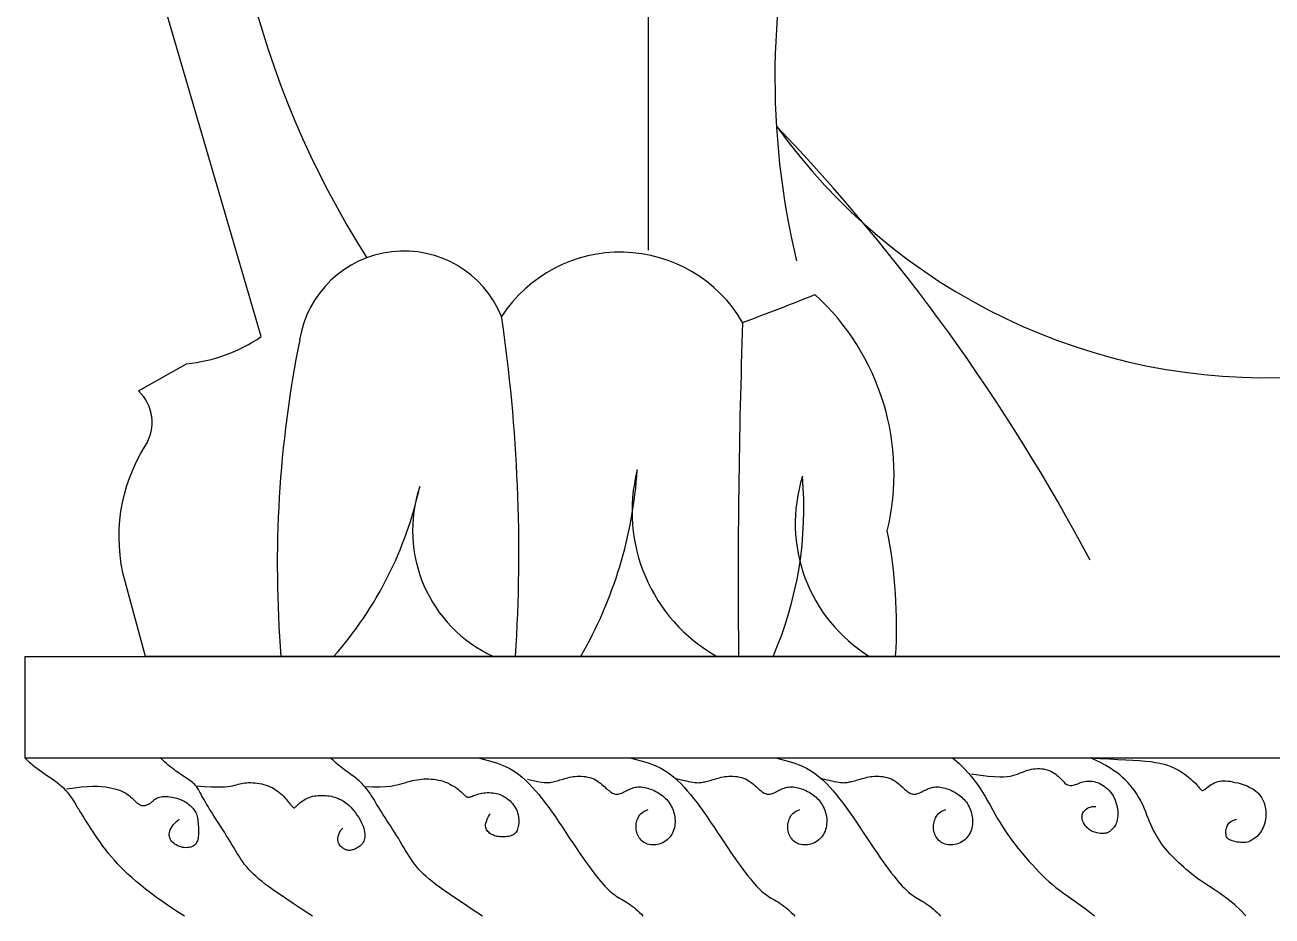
# Model space of a CAD drawing. Extents: x 1738 to 2185, y 1636 to 2426.
# Drawn here: x 1752.7 to 1961.4, y 1765.8 to 1915 of the extents above; entities that cross this region are included whole.
import ezdxf

# ---------------------------------------------------------------- set-up
doc = ezdxf.new("R2010")
doc.units = 0
doc.header["$LTSCALE"] = 10
doc.header["$MEASUREMENT"] = 0
for name, color, linetype in [('3', 3, 'CONTINUOUS'), ('4', 4, 'CONTINUOUS'), ('7', 7, 'CONTINUOUS')]:
    doc.layers.add(name, color=color, linetype=linetype)

msp = doc.modelspace()

# ---------------------------------------------------------------- linework, layer by layer
at = {"layer": '3'}
for points in [[(1800.82, 1765.85), (1799.09, 1766.96), (1797.61, 1767.92), (1796.35, 1768.76), (1795.28, 1769.48), (1794.38, 1770.1), (1793.62, 1770.65), (1792.97, 1771.15), (1792.39, 1771.6), (1791.86, 1772.03), (1791.39, 1772.45), (1790.95, 1772.86), (1790.54, 1773.26), (1790.16, 1773.66), (1789.81, 1774.07), (1789.47, 1774.48), (1789.15, 1774.92), (1788.84, 1775.37), (1788.53, 1775.84), (1788.23, 1776.32), (1787.93, 1776.81), (1787.63, 1777.32), (1787.33, 1777.82), (1787.02, 1778.33), (1786.71, 1778.85), (1786.4, 1779.35), (1786.08, 1779.86), (1785.76, 1780.36), (1785.44, 1780.86), (1785.12, 1781.35), (1784.8, 1781.83), (1784.49, 1782.32), (1784.19, 1782.79), (1783.9, 1783.26), (1783.61, 1783.72), (1783.34, 1784.16), (1783.09, 1784.59), (1782.85, 1785), (1782.64, 1785.38), (1782.44, 1785.73), (1782.26, 1786.04), (1782.11, 1786.33), (1781.98, 1786.58), (1781.86, 1786.8), (1781.75, 1787), (1781.64, 1787.18), (1781.53, 1787.36), (1781.41, 1787.52), (1781.27, 1787.68), (1781.11, 1787.84), (1780.93, 1788.01), (1780.73, 1788.18), (1780.52, 1788.34), (1780.29, 1788.51), (1780.06, 1788.68), (1779.81, 1788.86), (1779.56, 1789.03), (1779.3, 1789.2), (1779.04, 1789.38), (1778.78, 1789.55), (1778.51, 1789.73), (1778.24, 1789.92), (1777.97, 1790.11), (1777.7, 1790.3), (1777.44, 1790.51), (1777.17, 1790.72), (1776.9, 1790.94), (1776.64, 1791.16), (1776.38, 1791.39), (1776.11, 1791.62), (1775.85, 1791.85), (1775.59, 1792.08), (1775.33, 1792.31)], [(1829.3, 1765.85), (1827.56, 1766.96), (1826.08, 1767.92), (1824.83, 1768.76), (1823.76, 1769.48), (1822.86, 1770.1), (1822.1, 1770.65), (1821.44, 1771.15), (1820.87, 1771.6), (1820.34, 1772.03), (1819.86, 1772.45), (1819.42, 1772.86), (1819.02, 1773.26), (1818.64, 1773.66), (1818.29, 1774.07), (1817.95, 1774.48), (1817.63, 1774.92), (1817.32, 1775.37), (1817.01, 1775.84), (1816.7, 1776.32), (1816.4, 1776.81), (1816.1, 1777.32), (1815.8, 1777.82), (1815.5, 1778.33), (1815.19, 1778.85), (1814.88, 1779.35), (1814.56, 1779.86), (1814.24, 1780.36), (1813.92, 1780.86), (1813.6, 1781.35), (1813.28, 1781.83), (1812.97, 1782.32), (1812.67, 1782.79), (1812.37, 1783.26), (1812.09, 1783.72), (1811.82, 1784.16), (1811.56, 1784.59), (1811.31, 1785), (1811.07, 1785.38), (1810.85, 1785.73), (1810.65, 1786.04), (1810.46, 1786.33), (1810.29, 1786.58), (1810.12, 1786.8), (1809.97, 1787), (1809.82, 1787.18), (1809.67, 1787.36), (1809.53, 1787.52), (1809.38, 1787.68), (1809.23, 1787.84), (1809.07, 1788.01), (1808.91, 1788.18), (1808.73, 1788.34), (1808.55, 1788.51), (1808.36, 1788.68), (1808.16, 1788.86), (1807.95, 1789.03), (1807.72, 1789.2), (1807.48, 1789.38), (1807.23, 1789.55), (1806.98, 1789.73), (1806.71, 1789.92), (1806.45, 1790.11), (1806.18, 1790.3), (1805.91, 1790.51), (1805.65, 1790.72), (1805.38, 1790.94), (1805.12, 1791.16), (1804.85, 1791.39), (1804.59, 1791.62), (1804.33, 1791.85), (1804.07, 1792.08), (1803.81, 1792.31)], [(1828.55, 1792.31), (1830.2, 1791.9), (1831.59, 1791.47), (1832.76, 1791.03), (1833.74, 1790.58), (1834.57, 1790.1), (1835.28, 1789.61), (1835.91, 1789.1), (1836.49, 1788.56), (1837.05, 1788.01), (1837.61, 1787.42), (1838.15, 1786.8), (1838.7, 1786.16), (1839.25, 1785.48), (1839.79, 1784.77), (1840.35, 1784.03), (1840.91, 1783.24), (1841.48, 1782.42), (1842.06, 1781.58), (1842.64, 1780.71), (1843.22, 1779.83), (1843.8, 1778.96), (1844.37, 1778.1), (1844.93, 1777.27), (1845.47, 1776.46), (1846, 1775.7), (1846.5, 1774.98), (1846.99, 1774.31), (1847.45, 1773.68), (1847.89, 1773.1), (1848.31, 1772.56), (1848.71, 1772.07), (1849.07, 1771.62), (1849.42, 1771.22), (1849.74, 1770.86), (1850.04, 1770.54), (1850.32, 1770.26), (1850.6, 1770), (1850.87, 1769.77), (1851.13, 1769.56), (1851.4, 1769.37), (1851.67, 1769.19), (1851.94, 1769.01), (1852.22, 1768.85), (1852.51, 1768.68), (1852.8, 1768.51), (1853.09, 1768.34), (1853.4, 1768.15), (1853.7, 1767.95), (1854.02, 1767.73), (1854.33, 1767.5), (1854.65, 1767.25), (1854.96, 1766.99), (1855.27, 1766.72), (1855.57, 1766.44), (1855.86, 1766.15), (1856.13, 1765.85)], [(1853.94, 1792.31), (1855.59, 1791.9), (1856.98, 1791.47), (1858.15, 1791.03), (1859.13, 1790.58), (1859.96, 1790.1), (1860.67, 1789.61), (1861.3, 1789.1), (1861.88, 1788.56), (1862.44, 1788.01), (1863, 1787.42), (1863.55, 1786.8), (1864.09, 1786.16), (1864.64, 1785.48), (1865.18, 1784.77), (1865.74, 1784.03), (1866.3, 1783.24), (1866.87, 1782.42), (1867.45, 1781.58), (1868.03, 1780.71), (1868.61, 1779.83), (1869.19, 1778.96), (1869.76, 1778.1), (1870.32, 1777.27), (1870.86, 1776.46), (1871.39, 1775.7), (1871.89, 1774.98), (1872.38, 1774.31), (1872.84, 1773.68), (1873.29, 1773.1), (1873.7, 1772.56), (1874.1, 1772.07), (1874.46, 1771.62), (1874.81, 1771.22), (1875.13, 1770.86), (1875.43, 1770.54), (1875.71, 1770.26), (1875.99, 1770), (1876.26, 1769.77), (1876.52, 1769.56), (1876.79, 1769.37), (1877.06, 1769.19), (1877.33, 1769.01), (1877.61, 1768.85), (1877.9, 1768.68), (1878.19, 1768.51), (1878.48, 1768.34), (1878.79, 1768.15), (1879.09, 1767.95), (1879.41, 1767.73), (1879.72, 1767.5), (1880.04, 1767.25), (1880.36, 1766.99), (1880.66, 1766.72), (1880.96, 1766.44), (1881.25, 1766.15), (1881.52, 1765.85)], [(1878.33, 1792.31), (1879.98, 1791.9), (1881.37, 1791.47), (1882.54, 1791.03), (1883.52, 1790.58), (1884.35, 1790.1), (1885.06, 1789.61), (1885.69, 1789.1), (1886.27, 1788.56), (1886.84, 1788.01), (1887.39, 1787.42), (1887.94, 1786.8), (1888.49, 1786.16), (1889.03, 1785.48), (1889.58, 1784.77), (1890.13, 1784.03), (1890.69, 1783.24), (1891.26, 1782.42), (1891.84, 1781.58), (1892.43, 1780.71), (1893.01, 1779.83), (1893.58, 1778.96), (1894.15, 1778.1), (1894.71, 1777.27), (1895.26, 1776.46), (1895.78, 1775.7), (1896.29, 1774.98), (1896.77, 1774.31), (1897.24, 1773.68), (1897.68, 1773.1), (1898.1, 1772.56), (1898.49, 1772.07), (1898.86, 1771.62), (1899.2, 1771.22), (1899.52, 1770.86), (1899.82, 1770.54), (1900.11, 1770.26), (1900.38, 1770), (1900.65, 1769.77), (1900.92, 1769.56), (1901.18, 1769.37), (1901.45, 1769.19), (1901.73, 1769.01), (1902.01, 1768.85), (1902.29, 1768.68), (1902.58, 1768.51), (1902.88, 1768.34), (1903.18, 1768.15), (1903.49, 1767.95), (1903.8, 1767.73), (1904.12, 1767.5), (1904.44, 1767.25), (1904.75, 1766.99), (1905.06, 1766.72), (1905.36, 1766.44), (1905.64, 1766.15), (1905.91, 1765.85)], [(1907.92, 1792.32), (1908.97, 1791.41), (1909.88, 1790.53), (1910.66, 1789.69), (1911.35, 1788.88), (1911.95, 1788.09), (1912.48, 1787.33), (1912.95, 1786.58), (1913.39, 1785.84), (1913.81, 1785.12), (1914.21, 1784.4), (1914.61, 1783.68), (1915.01, 1782.97), (1915.42, 1782.25), (1915.85, 1781.53), (1916.29, 1780.81), (1916.77, 1780.08), (1917.28, 1779.35), (1917.81, 1778.6), (1918.37, 1777.87), (1918.95, 1777.13), (1919.54, 1776.42), (1920.13, 1775.72), (1920.72, 1775.04), (1921.3, 1774.4), (1921.86, 1773.79), (1922.42, 1773.21), (1922.97, 1772.65), (1923.52, 1772.13), (1924.08, 1771.62), (1924.66, 1771.12), (1925.25, 1770.64), (1925.86, 1770.16), (1926.5, 1769.69), (1927.18, 1769.21), (1927.87, 1768.71), (1928.6, 1768.21), (1929.34, 1767.67), (1930.12, 1767.11), (1930.91, 1766.51), (1931.72, 1765.86)], [(1931.01, 1792.33), (1932.67, 1792.22), (1934.21, 1792.14), (1935.63, 1792.06), (1936.93, 1792), (1938.13, 1791.93), (1939.22, 1791.86), (1940.22, 1791.78), (1941.12, 1791.68), (1941.93, 1791.56), (1942.66, 1791.42), (1943.33, 1791.26), (1943.92, 1791.08), (1944.47, 1790.88), (1944.97, 1790.66), (1945.44, 1790.43), (1945.87, 1790.18), (1946.3, 1789.92), (1946.7, 1789.65), (1947.08, 1789.37), (1947.43, 1789.09), (1947.76, 1788.82), (1948.07, 1788.55), (1948.34, 1788.3), (1948.58, 1788.06), (1948.79, 1787.84), (1948.96, 1787.64), (1949.12, 1787.46), (1949.24, 1787.3), (1949.35, 1787.17), (1949.45, 1787.06), (1949.53, 1786.98), (1949.61, 1786.91), (1949.68, 1786.88), (1949.76, 1786.86), (1949.83, 1786.87), (1949.92, 1786.9), (1950.02, 1786.96), (1950.13, 1787.03), (1950.26, 1787.13), (1950.4, 1787.24), (1950.58, 1787.38), (1950.78, 1787.52), (1950.99, 1787.68), (1951.23, 1787.83), (1951.48, 1787.98), (1951.75, 1788.12), (1952.04, 1788.24), (1952.33, 1788.34), (1952.63, 1788.41), (1952.95, 1788.46), (1953.28, 1788.48), (1953.63, 1788.47), (1954, 1788.44), (1954.39, 1788.39), (1954.81, 1788.32), (1955.25, 1788.22), (1955.72, 1788.11), (1956.22, 1787.97), (1956.72, 1787.8), (1957.23, 1787.61), (1957.72, 1787.38), (1958.19, 1787.12), (1958.63, 1786.82), (1959.02, 1786.48), (1959.36, 1786.1), (1959.65, 1785.68), (1959.88, 1785.24), (1960.07, 1784.78), (1960.22, 1784.31), (1960.32, 1783.83), (1960.38, 1783.36), (1960.4, 1782.9), (1960.38, 1782.46), (1960.33, 1782.05), (1960.25, 1781.66), (1960.15, 1781.3), (1960.03, 1780.96), (1959.9, 1780.64), (1959.76, 1780.36), (1959.62, 1780.1), (1959.47, 1779.87), (1959.33, 1779.67), (1959.19, 1779.49), (1959.04, 1779.33), (1958.9, 1779.18), (1958.75, 1779.05), (1958.6, 1778.93), (1958.44, 1778.81), (1958.27, 1778.69), (1958.1, 1778.58), (1957.91, 1778.47), (1957.72, 1778.38), (1957.51, 1778.29), (1957.28, 1778.22), (1957.04, 1778.17), (1956.78, 1778.14), (1956.49, 1778.14), (1956.2, 1778.15), (1955.89, 1778.18), (1955.58, 1778.23), (1955.29, 1778.29), (1955, 1778.36), (1954.74, 1778.44), (1954.5, 1778.52), (1954.3, 1778.61), (1954.14, 1778.71), (1954, 1778.82), (1953.89, 1778.95), (1953.81, 1779.1), (1953.75, 1779.28), (1953.72, 1779.5), (1953.7, 1779.75), (1953.7, 1780.04), (1953.73, 1780.37), (1953.82, 1780.7), (1953.96, 1781.04), (1954.19, 1781.36), (1954.51, 1781.64), (1954.95, 1781.89), (1955.52, 1782.07)], [(1957.01, 1765.86), (1956.11, 1766.84), (1955.2, 1767.71), (1954.3, 1768.47), (1953.42, 1769.14), (1952.56, 1769.74), (1951.74, 1770.28), (1950.97, 1770.77), (1950.25, 1771.23), (1949.59, 1771.67), (1948.99, 1772.09), (1948.45, 1772.5), (1947.95, 1772.89), (1947.48, 1773.28), (1947.04, 1773.66), (1946.63, 1774.03), (1946.22, 1774.4), (1945.83, 1774.76), (1945.44, 1775.13), (1945.06, 1775.5), (1944.69, 1775.87), (1944.33, 1776.25), (1943.97, 1776.64), (1943.63, 1777.04), (1943.3, 1777.45), (1942.98, 1777.87), (1942.68, 1778.31), (1942.39, 1778.76), (1942.11, 1779.22), (1941.84, 1779.69), (1941.58, 1780.18), (1941.34, 1780.67), (1941.11, 1781.18), (1940.89, 1781.69), (1940.68, 1782.21), (1940.47, 1782.74), (1940.27, 1783.27), (1940.05, 1783.79), (1939.82, 1784.32), (1939.58, 1784.84), (1939.32, 1785.35), (1939.03, 1785.86), (1938.72, 1786.35), (1938.39, 1786.84), (1938.03, 1787.31), (1937.66, 1787.77), (1937.26, 1788.21), (1936.84, 1788.64), (1936.4, 1789.05), (1935.94, 1789.45), (1935.44, 1789.84), (1934.9, 1790.22), (1934.28, 1790.62), (1933.58, 1791.02), (1932.79, 1791.46), (1931.87, 1791.92), (1931.01, 1792.33)], [(1809.53, 1787.52), (1810.91, 1787.45), (1812.09, 1787.45), (1813.09, 1787.5), (1813.94, 1787.59), (1814.66, 1787.72), (1815.27, 1787.86), (1815.81, 1788.01), (1816.29, 1788.16), (1816.74, 1788.29), (1817.17, 1788.41), (1817.57, 1788.51), (1817.97, 1788.59), (1818.35, 1788.66), (1818.73, 1788.71), (1819.1, 1788.75), (1819.48, 1788.78), (1819.87, 1788.79), (1820.27, 1788.79), (1820.67, 1788.77), (1821.08, 1788.73), (1821.48, 1788.68), (1821.88, 1788.61), (1822.28, 1788.51), (1822.67, 1788.4), (1823.05, 1788.26), (1823.42, 1788.11), (1823.78, 1787.94), (1824.11, 1787.77), (1824.43, 1787.58), (1824.73, 1787.39), (1825.01, 1787.2), (1825.26, 1787.01), (1825.48, 1786.82), (1825.68, 1786.65), (1825.86, 1786.48), (1826.01, 1786.33), (1826.15, 1786.19), (1826.28, 1786.07), (1826.4, 1785.96), (1826.5, 1785.88), (1826.61, 1785.82), (1826.71, 1785.77), (1826.81, 1785.75), (1826.92, 1785.74), (1827.03, 1785.75), (1827.15, 1785.77), (1827.29, 1785.81), (1827.43, 1785.86), (1827.6, 1785.92), (1827.78, 1785.99), (1827.98, 1786.07), (1828.19, 1786.14), (1828.42, 1786.22), (1828.66, 1786.29), (1828.92, 1786.35), (1829.19, 1786.41), (1829.48, 1786.45), (1829.78, 1786.48), (1830.08, 1786.5), (1830.39, 1786.5), (1830.7, 1786.49), (1831.01, 1786.46), (1831.32, 1786.42), (1831.62, 1786.36), (1831.9, 1786.28), (1832.18, 1786.19), (1832.45, 1786.08), (1832.7, 1785.95), (1832.95, 1785.81), (1833.2, 1785.66), (1833.43, 1785.48), (1833.66, 1785.3), (1833.88, 1785.1), (1834.09, 1784.89), (1834.29, 1784.66), (1834.48, 1784.42), (1834.65, 1784.18), (1834.81, 1783.92), (1834.95, 1783.65), (1835.07, 1783.38), (1835.16, 1783.09), (1835.23, 1782.8), (1835.29, 1782.51), (1835.32, 1782.22), (1835.34, 1781.93), (1835.34, 1781.65), (1835.33, 1781.37), (1835.3, 1781.1), (1835.26, 1780.85), (1835.21, 1780.61), (1835.15, 1780.38), (1835.07, 1780.17), (1834.97, 1779.98), (1834.85, 1779.8), (1834.7, 1779.65), (1834.54, 1779.51), (1834.34, 1779.4), (1834.13, 1779.31), (1833.9, 1779.23), (1833.65, 1779.17), (1833.4, 1779.13), (1833.15, 1779.1), (1832.89, 1779.09), (1832.64, 1779.08), (1832.41, 1779.09), (1832.18, 1779.1), (1831.96, 1779.13), (1831.75, 1779.16), (1831.55, 1779.21), (1831.36, 1779.26), (1831.17, 1779.33), (1830.99, 1779.41), (1830.81, 1779.51), (1830.64, 1779.61), (1830.47, 1779.73), (1830.32, 1779.86), (1830.19, 1780), (1830.07, 1780.15), (1829.96, 1780.32), (1829.88, 1780.49), (1829.82, 1780.68), (1829.79, 1780.88), (1829.8, 1781.12), (1829.84, 1781.38), (1829.93, 1781.69), (1830.07, 1782.06), (1830.27, 1782.48), (1830.54, 1782.96)], [(1836.81, 1788.73), (1837.76, 1788.51), (1838.52, 1788.35), (1839.14, 1788.24), (1839.62, 1788.19), (1840.01, 1788.17), (1840.32, 1788.19), (1840.58, 1788.22), (1840.81, 1788.27), (1841.04, 1788.32), (1841.27, 1788.37), (1841.51, 1788.43), (1841.75, 1788.49), (1841.99, 1788.55), (1842.24, 1788.62), (1842.49, 1788.69), (1842.75, 1788.76), (1843.02, 1788.84), (1843.29, 1788.92), (1843.57, 1788.99), (1843.85, 1789.06), (1844.15, 1789.12), (1844.46, 1789.18), (1844.78, 1789.22), (1845.11, 1789.24), (1845.45, 1789.25), (1845.8, 1789.25), (1846.15, 1789.22), (1846.51, 1789.17), (1846.87, 1789.11), (1847.21, 1789.02), (1847.55, 1788.91), (1847.88, 1788.78), (1848.19, 1788.63), (1848.48, 1788.45), (1848.76, 1788.27), (1849.02, 1788.07), (1849.27, 1787.87), (1849.5, 1787.66), (1849.73, 1787.46), (1849.94, 1787.27), (1850.14, 1787.09), (1850.33, 1786.93), (1850.51, 1786.77), (1850.69, 1786.64), (1850.86, 1786.52), (1851.02, 1786.42), (1851.19, 1786.34), (1851.35, 1786.28), (1851.51, 1786.24), (1851.67, 1786.22), (1851.84, 1786.22), (1852, 1786.24), (1852.17, 1786.28), (1852.35, 1786.33), (1852.52, 1786.4), (1852.71, 1786.48), (1852.9, 1786.57), (1853.09, 1786.67), (1853.3, 1786.78), (1853.5, 1786.89), (1853.72, 1786.99), (1853.93, 1787.1), (1854.16, 1787.19), (1854.38, 1787.27), (1854.62, 1787.34), (1854.85, 1787.39), (1855.1, 1787.43), (1855.34, 1787.45), (1855.59, 1787.45), (1855.85, 1787.44), (1856.11, 1787.41), (1856.38, 1787.37), (1856.65, 1787.31), (1856.92, 1787.24), (1857.19, 1787.16), (1857.47, 1787.06), (1857.74, 1786.95), (1858.01, 1786.83), (1858.27, 1786.7), (1858.53, 1786.56), (1858.78, 1786.41), (1859.03, 1786.26), (1859.26, 1786.09), (1859.49, 1785.92), (1859.7, 1785.73), (1859.91, 1785.54), (1860.11, 1785.33), (1860.29, 1785.12), (1860.47, 1784.89), (1860.63, 1784.65), (1860.78, 1784.39), (1860.92, 1784.13), (1861.05, 1783.86), (1861.16, 1783.59), (1861.25, 1783.3), (1861.34, 1783.01), (1861.4, 1782.72), (1861.45, 1782.42), (1861.49, 1782.12), (1861.51, 1781.82), (1861.5, 1781.52), (1861.48, 1781.22), (1861.45, 1780.92), (1861.39, 1780.62), (1861.31, 1780.33), (1861.21, 1780.05), (1861.09, 1779.78), (1860.95, 1779.51), (1860.79, 1779.26), (1860.61, 1779.02), (1860.41, 1778.8), (1860.19, 1778.6), (1859.95, 1778.42), (1859.7, 1778.26), (1859.43, 1778.12), (1859.14, 1778), (1858.86, 1777.9), (1858.57, 1777.83), (1858.27, 1777.78), (1857.99, 1777.76), (1857.7, 1777.76), (1857.43, 1777.78), (1857.16, 1777.83), (1856.9, 1777.9), (1856.66, 1777.99), (1856.43, 1778.1), (1856.21, 1778.23), (1856.01, 1778.39), (1855.83, 1778.56), (1855.66, 1778.74), (1855.51, 1778.95), (1855.38, 1779.16), (1855.26, 1779.38), (1855.17, 1779.61), (1855.09, 1779.85), (1855.03, 1780.09), (1854.99, 1780.34), (1854.97, 1780.58), (1854.97, 1780.83), (1854.98, 1781.07), (1855.01, 1781.32), (1855.07, 1781.57), (1855.13, 1781.81), (1855.22, 1782.06), (1855.33, 1782.3), (1855.46, 1782.54), (1855.62, 1782.77), (1855.81, 1782.99), (1856.04, 1783.19), (1856.32, 1783.37), (1856.64, 1783.53), (1857.02, 1783.66)], [(1861.51, 1788.9), (1861.8, 1788.83), (1862.14, 1788.75), (1862.52, 1788.66), (1862.92, 1788.56), (1863.34, 1788.47), (1863.74, 1788.38), (1864.13, 1788.3), (1864.49, 1788.24), (1864.8, 1788.2), (1865.08, 1788.17), (1865.32, 1788.16), (1865.54, 1788.17), (1865.74, 1788.18), (1865.93, 1788.21), (1866.11, 1788.24), (1866.3, 1788.28), (1866.5, 1788.33), (1866.71, 1788.38), (1866.92, 1788.43), (1867.15, 1788.49), (1867.39, 1788.55), (1867.63, 1788.62), (1867.88, 1788.69), (1868.14, 1788.76), (1868.41, 1788.84), (1868.68, 1788.92), (1868.96, 1788.99), (1869.24, 1789.06), (1869.54, 1789.12), (1869.85, 1789.18), (1870.17, 1789.22), (1870.5, 1789.24), (1870.84, 1789.25), (1871.19, 1789.25), (1871.55, 1789.22), (1871.9, 1789.17), (1872.26, 1789.11), (1872.6, 1789.02), (1872.94, 1788.91), (1873.27, 1788.78), (1873.58, 1788.63), (1873.87, 1788.45), (1874.15, 1788.27), (1874.41, 1788.07), (1874.66, 1787.87), (1874.89, 1787.66), (1875.12, 1787.46), (1875.33, 1787.27), (1875.53, 1787.09), (1875.72, 1786.93), (1875.9, 1786.77), (1876.08, 1786.64), (1876.25, 1786.52), (1876.41, 1786.42), (1876.58, 1786.34), (1876.74, 1786.28), (1876.9, 1786.24), (1877.06, 1786.22), (1877.23, 1786.22), (1877.39, 1786.24), (1877.56, 1786.28), (1877.74, 1786.33), (1877.91, 1786.4), (1878.1, 1786.48), (1878.29, 1786.57), (1878.48, 1786.67), (1878.69, 1786.78), (1878.89, 1786.89), (1879.11, 1786.99), (1879.32, 1787.1), (1879.55, 1787.19), (1879.77, 1787.27), (1880.01, 1787.34), (1880.24, 1787.39), (1880.49, 1787.43), (1880.73, 1787.45), (1880.98, 1787.45), (1881.24, 1787.44), (1881.5, 1787.41), (1881.77, 1787.37), (1882.04, 1787.31), (1882.31, 1787.24), (1882.58, 1787.16), (1882.86, 1787.06), (1883.13, 1786.95), (1883.4, 1786.83), (1883.66, 1786.7), (1883.92, 1786.56), (1884.17, 1786.41), (1884.42, 1786.26), (1884.65, 1786.09), (1884.88, 1785.92), (1885.09, 1785.73), (1885.3, 1785.54), (1885.5, 1785.33), (1885.68, 1785.12), (1885.86, 1784.89), (1886.02, 1784.65), (1886.17, 1784.39), (1886.31, 1784.13), (1886.44, 1783.86), (1886.55, 1783.59), (1886.65, 1783.3), (1886.73, 1783.01), (1886.79, 1782.72), (1886.84, 1782.42), (1886.88, 1782.12), (1886.9, 1781.82), (1886.89, 1781.52), (1886.87, 1781.22), (1886.84, 1780.92), (1886.78, 1780.62), (1886.7, 1780.33), (1886.6, 1780.05), (1886.48, 1779.78), (1886.34, 1779.51), (1886.18, 1779.26), (1886, 1779.02), (1885.8, 1778.8), (1885.58, 1778.6), (1885.34, 1778.42), (1885.09, 1778.26), (1884.82, 1778.12), (1884.53, 1778), (1884.25, 1777.9), (1883.96, 1777.83), (1883.66, 1777.78), (1883.38, 1777.76), (1883.09, 1777.76), (1882.82, 1777.78), (1882.55, 1777.83), (1882.29, 1777.9), (1882.05, 1777.99), (1881.82, 1778.1), (1881.6, 1778.23), (1881.4, 1778.39), (1881.22, 1778.56), (1881.05, 1778.74), (1880.9, 1778.95), (1880.77, 1779.16), (1880.65, 1779.38), (1880.56, 1779.61), (1880.48, 1779.85), (1880.42, 1780.09), (1880.38, 1780.34), (1880.36, 1780.58), (1880.36, 1780.83), (1880.37, 1781.07), (1880.4, 1781.32), (1880.46, 1781.57), (1880.52, 1781.81), (1880.61, 1782.06), (1880.72, 1782.3), (1880.85, 1782.54), (1881.01, 1782.77), (1881.2, 1782.99), (1881.43, 1783.19), (1881.71, 1783.37), (1882.03, 1783.53), (1882.41, 1783.66)], [(1885.9, 1788.9), (1886.19, 1788.83), (1886.53, 1788.75), (1886.91, 1788.66), (1887.32, 1788.56), (1887.73, 1788.47), (1888.14, 1788.38), (1888.53, 1788.3), (1888.88, 1788.24), (1889.2, 1788.2), (1889.47, 1788.17), (1889.72, 1788.16), (1889.93, 1788.17), (1890.13, 1788.18), (1890.32, 1788.21), (1890.51, 1788.24), (1890.69, 1788.28), (1890.89, 1788.33), (1891.1, 1788.38), (1891.32, 1788.43), (1891.55, 1788.49), (1891.78, 1788.55), (1892.03, 1788.62), (1892.28, 1788.69), (1892.54, 1788.76), (1892.8, 1788.84), (1893.07, 1788.92), (1893.35, 1788.99), (1893.64, 1789.06), (1893.94, 1789.12), (1894.24, 1789.18), (1894.56, 1789.22), (1894.89, 1789.24), (1895.23, 1789.25), (1895.58, 1789.25), (1895.94, 1789.22), (1896.3, 1789.17), (1896.65, 1789.11), (1897, 1789.02), (1897.34, 1788.91), (1897.66, 1788.78), (1897.97, 1788.63), (1898.27, 1788.45), (1898.54, 1788.27), (1898.8, 1788.07), (1899.05, 1787.87), (1899.29, 1787.66), (1899.51, 1787.46), (1899.72, 1787.27), (1899.92, 1787.09), (1900.11, 1786.93), (1900.29, 1786.77), (1900.47, 1786.64), (1900.64, 1786.52), (1900.81, 1786.42), (1900.97, 1786.34), (1901.13, 1786.28), (1901.29, 1786.24), (1901.46, 1786.22), (1901.62, 1786.22), (1901.79, 1786.24), (1901.96, 1786.28), (1902.13, 1786.33), (1902.31, 1786.4), (1902.49, 1786.48), (1902.68, 1786.57), (1902.88, 1786.67), (1903.08, 1786.78), (1903.29, 1786.89), (1903.5, 1786.99), (1903.72, 1787.1), (1903.94, 1787.19), (1904.17, 1787.27), (1904.4, 1787.34), (1904.64, 1787.39), (1904.88, 1787.43), (1905.13, 1787.45), (1905.38, 1787.45), (1905.63, 1787.44), (1905.89, 1787.41), (1906.16, 1787.37), (1906.43, 1787.31), (1906.7, 1787.24), (1906.98, 1787.16), (1907.25, 1787.06), (1907.52, 1786.95), (1907.79, 1786.83), (1908.06, 1786.7), (1908.32, 1786.56), (1908.57, 1786.41), (1908.81, 1786.26), (1909.05, 1786.09), (1909.27, 1785.92), (1909.49, 1785.73), (1909.69, 1785.54), (1909.89, 1785.33), (1910.08, 1785.12), (1910.25, 1784.89), (1910.42, 1784.65), (1910.57, 1784.39), (1910.71, 1784.13), (1910.83, 1783.86), (1910.94, 1783.59), (1911.04, 1783.3), (1911.12, 1783.01), (1911.19, 1782.72), (1911.24, 1782.42), (1911.27, 1782.12), (1911.29, 1781.82), (1911.29, 1781.52), (1911.27, 1781.22), (1911.23, 1780.92), (1911.17, 1780.62), (1911.09, 1780.33), (1910.99, 1780.05), (1910.88, 1779.78), (1910.74, 1779.51), (1910.58, 1779.26), (1910.4, 1779.02), (1910.2, 1778.8), (1909.98, 1778.6), (1909.74, 1778.42), (1909.48, 1778.26), (1909.21, 1778.12), (1908.93, 1778), (1908.64, 1777.9), (1908.35, 1777.83), (1908.06, 1777.78), (1907.77, 1777.76), (1907.49, 1777.76), (1907.21, 1777.78), (1906.95, 1777.83), (1906.69, 1777.9), (1906.44, 1777.99), (1906.21, 1778.1), (1906, 1778.23), (1905.8, 1778.39), (1905.61, 1778.56), (1905.44, 1778.74), (1905.29, 1778.95), (1905.16, 1779.16), (1905.05, 1779.38), (1904.95, 1779.61), (1904.88, 1779.85), (1904.82, 1780.09), (1904.78, 1780.34), (1904.75, 1780.58), (1904.75, 1780.83), (1904.77, 1781.07), (1904.8, 1781.32), (1904.85, 1781.57), (1904.92, 1781.81), (1905.01, 1782.06), (1905.11, 1782.3), (1905.24, 1782.54), (1905.4, 1782.77), (1905.59, 1782.99), (1905.82, 1783.19), (1906.1, 1783.37), (1906.43, 1783.53), (1906.81, 1783.66)], [(1911.11, 1789.63), (1912.65, 1789.41), (1913.93, 1789.26), (1914.98, 1789.17), (1915.84, 1789.13), (1916.54, 1789.15), (1917.11, 1789.19), (1917.59, 1789.27), (1918.02, 1789.37), (1918.42, 1789.49), (1918.79, 1789.61), (1919.15, 1789.74), (1919.5, 1789.87), (1919.83, 1790), (1920.16, 1790.12), (1920.49, 1790.23), (1920.82, 1790.33), (1921.15, 1790.41), (1921.48, 1790.46), (1921.82, 1790.5), (1922.16, 1790.52), (1922.49, 1790.52), (1922.82, 1790.5), (1923.15, 1790.46), (1923.47, 1790.39), (1923.78, 1790.31), (1924.09, 1790.2), (1924.38, 1790.08), (1924.67, 1789.93), (1924.94, 1789.77), (1925.21, 1789.59), (1925.46, 1789.39), (1925.7, 1789.18), (1925.92, 1788.96), (1926.13, 1788.73), (1926.34, 1788.51), (1926.54, 1788.29), (1926.75, 1788.1), (1926.96, 1787.93), (1927.18, 1787.81), (1927.4, 1787.73), (1927.65, 1787.69), (1927.9, 1787.71), (1928.17, 1787.76), (1928.44, 1787.84), (1928.72, 1787.94), (1929, 1788.04), (1929.27, 1788.14), (1929.55, 1788.24), (1929.81, 1788.32), (1930.07, 1788.38), (1930.32, 1788.42), (1930.58, 1788.44), (1930.83, 1788.44), (1931.09, 1788.43), (1931.35, 1788.39), (1931.62, 1788.34), (1931.9, 1788.27), (1932.18, 1788.18), (1932.47, 1788.06), (1932.76, 1787.93), (1933.05, 1787.77), (1933.33, 1787.59), (1933.61, 1787.38), (1933.88, 1787.15), (1934.13, 1786.88), (1934.37, 1786.6), (1934.6, 1786.29), (1934.8, 1785.96), (1934.99, 1785.61), (1935.15, 1785.25), (1935.29, 1784.87), (1935.4, 1784.49), (1935.49, 1784.1), (1935.55, 1783.72), (1935.58, 1783.33), (1935.6, 1782.96), (1935.59, 1782.6), (1935.56, 1782.26), (1935.51, 1781.95), (1935.45, 1781.67), (1935.38, 1781.43), (1935.29, 1781.22), (1935.2, 1781.04), (1935.09, 1780.88), (1934.98, 1780.74), (1934.87, 1780.62), (1934.76, 1780.5), (1934.66, 1780.4), (1934.55, 1780.29), (1934.45, 1780.19), (1934.35, 1780.09), (1934.24, 1780), (1934.12, 1779.92), (1933.99, 1779.85), (1933.84, 1779.78), (1933.68, 1779.73), (1933.49, 1779.7), (1933.29, 1779.68), (1933.07, 1779.67), (1932.85, 1779.67), (1932.62, 1779.68), (1932.39, 1779.71), (1932.16, 1779.75), (1931.93, 1779.8), (1931.72, 1779.86), (1931.52, 1779.93), (1931.33, 1780.02), (1931.14, 1780.11), (1930.97, 1780.22), (1930.8, 1780.34), (1930.64, 1780.47), (1930.49, 1780.61), (1930.35, 1780.77), (1930.21, 1780.93), (1930.08, 1781.11), (1929.96, 1781.29), (1929.86, 1781.47), (1929.77, 1781.66), (1929.7, 1781.85), (1929.64, 1782.04), (1929.61, 1782.22), (1929.6, 1782.41), (1929.61, 1782.58), (1929.64, 1782.76), (1929.69, 1782.93), (1929.77, 1783.1), (1929.87, 1783.27), (1930, 1783.43), (1930.15, 1783.59), (1930.33, 1783.74), (1930.54, 1783.88), (1930.76, 1784), (1931.02, 1784.09), (1931.29, 1784.15), (1931.59, 1784.18), (1931.92, 1784.16)], [(1759.68, 1787.13), (1760.98, 1787.32), (1762.13, 1787.45), (1763.15, 1787.53), (1764.05, 1787.57), (1764.84, 1787.56), (1765.55, 1787.52), (1766.17, 1787.46), (1766.74, 1787.37), (1767.25, 1787.27), (1767.72, 1787.16), (1768.15, 1787.03), (1768.55, 1786.89), (1768.91, 1786.74), (1769.25, 1786.57), (1769.56, 1786.39), (1769.85, 1786.2), (1770.12, 1785.99), (1770.38, 1785.78), (1770.62, 1785.57), (1770.84, 1785.36), (1771.05, 1785.16), (1771.26, 1784.97), (1771.44, 1784.8), (1771.62, 1784.66), (1771.79, 1784.54), (1771.96, 1784.45), (1772.11, 1784.39), (1772.26, 1784.34), (1772.4, 1784.32), (1772.54, 1784.32), (1772.68, 1784.33), (1772.82, 1784.36), (1772.96, 1784.39), (1773.09, 1784.44), (1773.23, 1784.5), (1773.36, 1784.56), (1773.49, 1784.64), (1773.63, 1784.72), (1773.75, 1784.81), (1773.88, 1784.9), (1774, 1785.01), (1774.13, 1785.11), (1774.25, 1785.22), (1774.38, 1785.32), (1774.52, 1785.43), (1774.67, 1785.52), (1774.83, 1785.61), (1775.01, 1785.68), (1775.2, 1785.74), (1775.42, 1785.79), (1775.65, 1785.83), (1775.89, 1785.85), (1776.14, 1785.85), (1776.41, 1785.85), (1776.68, 1785.83), (1776.97, 1785.8), (1777.26, 1785.76), (1777.55, 1785.7), (1777.84, 1785.63), (1778.14, 1785.55), (1778.42, 1785.46), (1778.71, 1785.36), (1778.98, 1785.24), (1779.24, 1785.12), (1779.49, 1784.98), (1779.72, 1784.84), (1779.94, 1784.69), (1780.15, 1784.53), (1780.34, 1784.36), (1780.52, 1784.2), (1780.68, 1784.03), (1780.83, 1783.86), (1780.97, 1783.69), (1781.09, 1783.52), (1781.2, 1783.35), (1781.3, 1783.16), (1781.39, 1782.97), (1781.46, 1782.75), (1781.53, 1782.52), (1781.58, 1782.27), (1781.63, 1781.99), (1781.66, 1781.69), (1781.69, 1781.37), (1781.71, 1781.05), (1781.73, 1780.71), (1781.73, 1780.38), (1781.73, 1780.06), (1781.73, 1779.75), (1781.72, 1779.45), (1781.7, 1779.17), (1781.68, 1778.91), (1781.63, 1778.67), (1781.57, 1778.44), (1781.49, 1778.24), (1781.38, 1778.05), (1781.25, 1777.88), (1781.08, 1777.72), (1780.89, 1777.59), (1780.68, 1777.48), (1780.44, 1777.39), (1780.19, 1777.33), (1779.93, 1777.29), (1779.65, 1777.28), (1779.37, 1777.29), (1779.09, 1777.34), (1778.82, 1777.41), (1778.54, 1777.51), (1778.28, 1777.62), (1778.03, 1777.75), (1777.8, 1777.9), (1777.59, 1778.06), (1777.4, 1778.22), (1777.24, 1778.39), (1777.11, 1778.57), (1777, 1778.75), (1776.92, 1778.94), (1776.87, 1779.14), (1776.85, 1779.35), (1776.85, 1779.56), (1776.88, 1779.79), (1776.94, 1780.03), (1777.03, 1780.28), (1777.16, 1780.54), (1777.32, 1780.82), (1777.53, 1781.11), (1777.8, 1781.41), (1778.12, 1781.72), (1778.49, 1782.05)], [(1781.5, 1787.66), (1782.77, 1787.55), (1783.84, 1787.49), (1784.75, 1787.46), (1785.5, 1787.46), (1786.12, 1787.49), (1786.64, 1787.54), (1787.08, 1787.6), (1787.46, 1787.66), (1787.8, 1787.74), (1788.12, 1787.81), (1788.41, 1787.89), (1788.68, 1787.96), (1788.96, 1788.02), (1789.23, 1788.08), (1789.51, 1788.12), (1789.81, 1788.15), (1790.13, 1788.17), (1790.48, 1788.17), (1790.84, 1788.16), (1791.21, 1788.13), (1791.58, 1788.08), (1791.96, 1788.02), (1792.33, 1787.95), (1792.7, 1787.86), (1793.05, 1787.75), (1793.4, 1787.63), (1793.73, 1787.49), (1794.05, 1787.34), (1794.35, 1787.17), (1794.65, 1786.99), (1794.93, 1786.79), (1795.21, 1786.58), (1795.47, 1786.35), (1795.72, 1786.12), (1795.95, 1785.88), (1796.18, 1785.65), (1796.39, 1785.41), (1796.58, 1785.19), (1796.76, 1784.98), (1796.91, 1784.79), (1797.05, 1784.62), (1797.18, 1784.47), (1797.29, 1784.35), (1797.38, 1784.24), (1797.46, 1784.15), (1797.53, 1784.08), (1797.59, 1784.03), (1797.64, 1783.99), (1797.69, 1783.97), (1797.74, 1783.96), (1797.79, 1783.97), (1797.84, 1783.99), (1797.9, 1784.04), (1797.99, 1784.11), (1798.09, 1784.2), (1798.21, 1784.31), (1798.36, 1784.44), (1798.54, 1784.6), (1798.73, 1784.77), (1798.95, 1784.94), (1799.19, 1785.11), (1799.44, 1785.28), (1799.71, 1785.44), (1799.98, 1785.58), (1800.27, 1785.7), (1800.56, 1785.8), (1800.86, 1785.88), (1801.16, 1785.94), (1801.46, 1785.98), (1801.77, 1786.01), (1802.08, 1786.03), (1802.39, 1786.03), (1802.7, 1786.03), (1803.01, 1786.01), (1803.32, 1785.98), (1803.63, 1785.94), (1803.94, 1785.89), (1804.25, 1785.82), (1804.56, 1785.74), (1804.86, 1785.63), (1805.17, 1785.51), (1805.47, 1785.37), (1805.77, 1785.21), (1806.07, 1785.02), (1806.36, 1784.82), (1806.66, 1784.58), (1806.95, 1784.33), (1807.24, 1784.04), (1807.52, 1783.73), (1807.8, 1783.4), (1808.07, 1783.04), (1808.32, 1782.68), (1808.56, 1782.31), (1808.78, 1781.94), (1808.98, 1781.57), (1809.14, 1781.21), (1809.29, 1780.86), (1809.4, 1780.53), (1809.48, 1780.21), (1809.54, 1779.9), (1809.57, 1779.61), (1809.58, 1779.34), (1809.57, 1779.08), (1809.53, 1778.84), (1809.47, 1778.61), (1809.39, 1778.39), (1809.29, 1778.2), (1809.17, 1778.01), (1809.04, 1777.84), (1808.89, 1777.69), (1808.73, 1777.54), (1808.56, 1777.41), (1808.39, 1777.29), (1808.2, 1777.19), (1808.01, 1777.09), (1807.83, 1777.02), (1807.64, 1776.95), (1807.46, 1776.9), (1807.29, 1776.86), (1807.14, 1776.83), (1806.99, 1776.82), (1806.87, 1776.82), (1806.74, 1776.83), (1806.63, 1776.86), (1806.52, 1776.9), (1806.41, 1776.94), (1806.29, 1777), (1806.17, 1777.06), (1806.05, 1777.14), (1805.91, 1777.22), (1805.78, 1777.32), (1805.64, 1777.43), (1805.51, 1777.56), (1805.39, 1777.71), (1805.29, 1777.89), (1805.2, 1778.09), (1805.13, 1778.32), (1805.08, 1778.58), (1805.08, 1778.86), (1805.12, 1779.17), (1805.21, 1779.5), (1805.36, 1779.84), (1805.58, 1780.19), (1805.88, 1780.56)]]:
    msp.add_lwpolyline(points, dxfattribs=at)
for centre, radius, start, end in [((1960.43, 1956.73), 100.81, 215.6033, 273.1491), ((1644.37, 1673.56), 324.33, 27.9097, 43.8005), ((1783.53, 1845.18), 71.8, 330.024, 356.2606), ((1882.17, 1833.57), 27.87, 165.6183, 240.5714), ((1820.43, 1834.12), 62.63, 336.6554, 4.8771), ((1907.75, 1831.55), 26.14, 162.4252, 238.3515), ((1756.61, 1851.3), 63.63, 318.7089, 347.6611), ((1840.77, 1830.35), 23.19, 161.5262, 245.1551)]:
    msp.add_arc(centre, radius, start, end, dxfattribs=at)
at = {"layer": '4'}
for p, q in [((1857.05, 1877.3), (1857.05, 2002.37)), ((1772.87, 1809.3), (2143.79, 1809.3)), ((1752.7, 1792.33), (2170.13, 1792.33))]:
    msp.add_line(p, q, dxfattribs=at)
at = {"layer": '4', "color": 2}
for q in [(2170.13, 1809.3), (1752.7, 1792.33)]:
    msp.add_line((1752.7, 1809.3), q, dxfattribs=at)
at = {"layer": '4'}
msp.add_lwpolyline([(2142.63, 1836.69, -0.285125), (2142.02, 1825.25), (2143.79, 1809.3), (1772.87, 1809.3), (1769.46, 1821.83, -0.210732), (1772.87, 1844.6, 0.358693), (1771.73, 1853.71), (1779.71, 1858.27, 0.127392), (1792.24, 1862.82), (1762.57, 1964.42, -0.31054)], format="xyb", dxfattribs=at)
at = {"layer": '4', "color": 2}
msp.add_lwpolyline([(1779.39, 1765.84), (1778.09, 1766.65), (1776.89, 1767.43), (1775.77, 1768.2), (1774.74, 1768.93), (1773.78, 1769.65), (1772.89, 1770.34), (1772.07, 1771.01), (1771.3, 1771.65), (1770.59, 1772.27), (1769.93, 1772.87), (1769.31, 1773.46), (1768.72, 1774.03), (1768.18, 1774.6), (1767.66, 1775.17), (1767.16, 1775.75), (1766.68, 1776.33), (1766.21, 1776.93), (1765.76, 1777.54), (1765.32, 1778.14), (1764.9, 1778.75), (1764.49, 1779.35), (1764.1, 1779.94), (1763.73, 1780.51), (1763.38, 1781.06), (1763.04, 1781.58), (1762.73, 1782.07), (1762.43, 1782.54), (1762.16, 1782.99), (1761.89, 1783.41), (1761.64, 1783.82), (1761.41, 1784.2), (1761.19, 1784.57), (1760.97, 1784.93), (1760.76, 1785.27), (1760.55, 1785.6), (1760.33, 1785.92), (1760.1, 1786.23), (1759.84, 1786.55), (1759.56, 1786.86), (1759.24, 1787.18), (1758.89, 1787.49), (1758.5, 1787.82), (1758.09, 1788.14), (1757.65, 1788.46), (1757.21, 1788.78), (1756.76, 1789.09), (1756.32, 1789.39), (1755.88, 1789.69), (1755.47, 1789.97), (1755.06, 1790.25), (1754.67, 1790.54), (1754.28, 1790.84), (1753.89, 1791.16), (1753.5, 1791.51), (1753.1, 1791.89), (1752.7, 1792.33)], dxfattribs=at)
at = {"layer": '4'}
for centre, radius, start, end in [((2010.7, 1906.21), 132.49, 164.9661, 193.419), ((1738.05, 2233.86), 392.53, 290.0792, 291.9724), ((1857.52, 1839.83), 40.64, 346.4245, 47.611), ((1817.34, 1814.44), 81.24, 356.3726, 11.2444)]:
    msp.add_arc(centre, radius, start, end, dxfattribs=at)
at = {"layer": '7'}
for centre, radius, start, end in [((1942.25, 1959.98), 156.75, 174.6047, 212.3988), ((1816.12, 1859.46), 17.67, 22.4225, 170.8345), ((1852.32, 1853.21), 23.73, 30.2925, 146.825), ((1563.54, 1826.57), 271.82, 356.3589, 8.3842), ((3131.32, 1821.66), 1259.26, 178.01925, 180.5622), ((1985.71, 1824.6), 190.78, 168.6115, 184.5998)]:
    msp.add_arc(centre, radius, start, end, dxfattribs=at)

doc.saveas('drawing.dxf')
